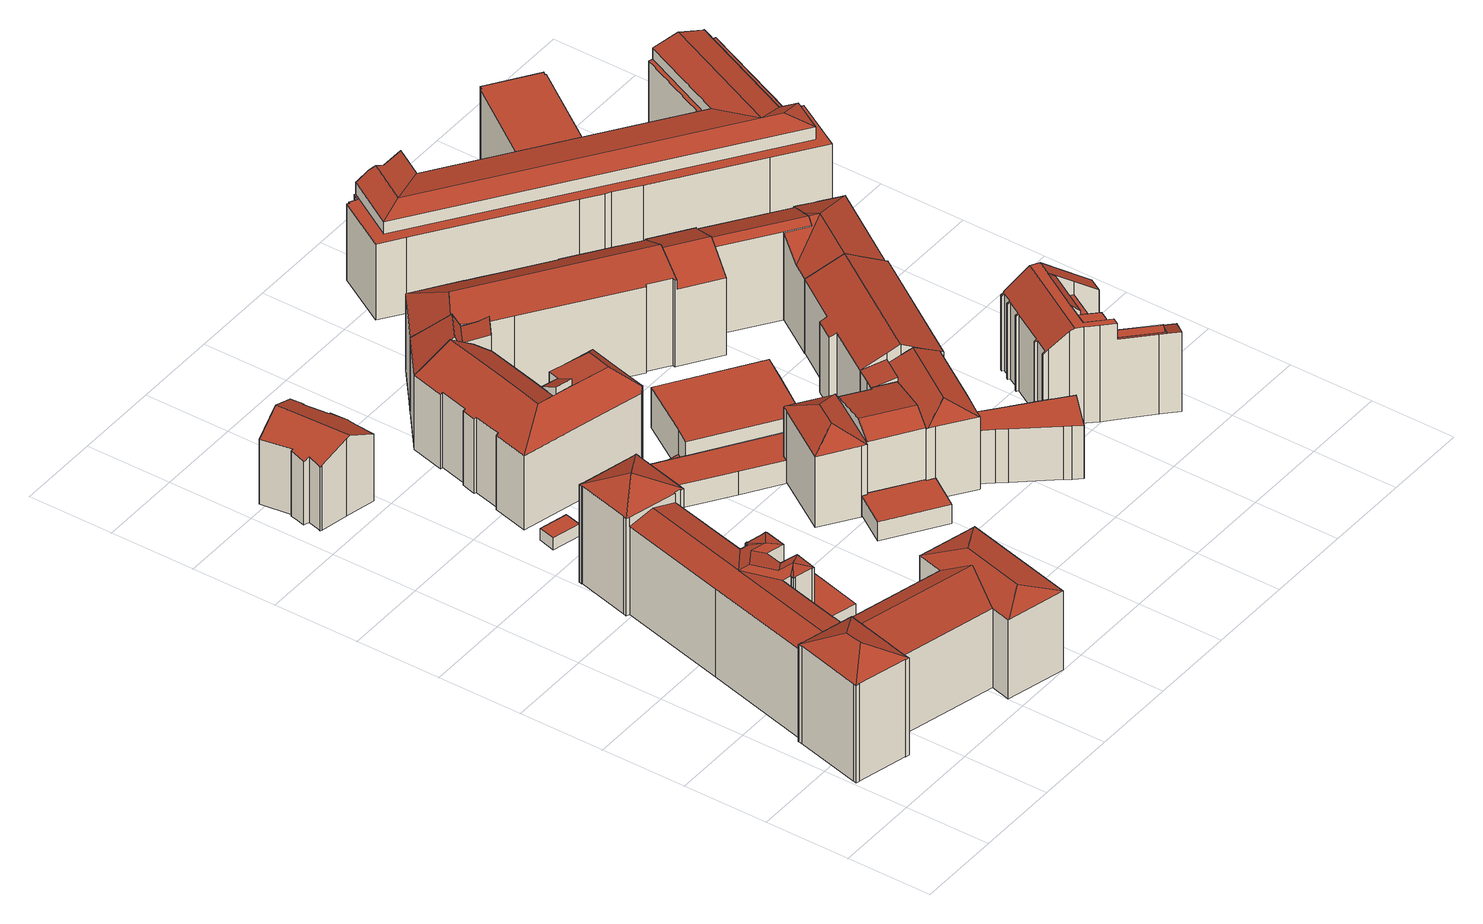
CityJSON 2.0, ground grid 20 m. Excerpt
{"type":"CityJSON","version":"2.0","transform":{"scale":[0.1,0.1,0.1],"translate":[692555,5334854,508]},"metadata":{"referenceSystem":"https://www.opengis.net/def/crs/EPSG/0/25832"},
"CityObjects":{
"building1":{"type":"Building","attributes":{"name":"Wilhelmsgymnasium","Gemeindeschluessel":"09162000","HoeheDach":"536.910","HoeheGrund":"508.669","Methode":"2000","NiedrigsteTraufeDesGebaeudes":"515.970","Geometrietyp2DReferenz":"3000","function":"31001_3020","roofType":"3100","measuredHeight":28.24,"storeysAboveGround":4},"geometry":[{"type":"MultiSurface","lod":"2","boundaries":[[[0,1,2,3]],[[4,5,6,7]],[[8,9,10,11]],[[12,13,14,15]],[[16,17,18,19]],[[19,18,20,21]],[[22,23,24,25]],[[11,10,26,27]],[[28,29,30,31]],[[32,33,34,35]],[[36,37,38,39]],[[40,41,42,43,44,45]],[[46,47,48,49]],[[50,51,52,53,54]],[[15,14,55,56]],[[57,58,59,60]],[[61,62,63,64]],[[65,66,67,24,40]],[[68,69,17,16]],[[70,71,72,73,74]],[[64,75,61]],[[76,77,78,45,44]],[[79,80,81,82]],[[83,84,85,86,87]],[[7,6,88,89]],[[90,91,92]],[[93,94,38,95]],[[12,96,67,66,97,13]],[[98,99,47,46]],[[100,101,102,103]],[[104,65,52,105]],[[89,88,106,107]],[[108,109,110,111]],[[32,112,113,114,33]],[[83,115,100,103,116,117,98,46,49,118,119,57,60,112,32,35,120,121,62,61,122,123,68,16,19,21,124,125,4,7,89,107,126,127,108,111,77,76,128,129,130,131,132,133,22,25,96,12,15,56,134,79,82,94,93,28,31,135,8,11,27,136,137,0,3,138,139,140,84]],[[141,48,47,99,142,143,144]],[[132,145,146,133]],[[9,147,30,29,95,148,10]],[[128,43,42,129]],[[149,150,2,1,151,152,153]],[[60,59,113,112]],[[151,154,148,50,54,152]],[[117,142,99,98]],[[126,107,106,155,156]],[[105,52,51,157]],[[96,25,24,67]],[[57,119,144,58]],[[54,53,40,45,78,152]],[[94,82,81,39,38]],[[116,158,142,117]],[[49,48,141,118]],[[134,159,80,79]],[[160,150,149,161]],[[162,163,164,87,86,165,90,92,166]],[[36,39,81,80,159,55,14,13,97,104,105,157]],[[123,167,69,68]],[[131,130,41,168]],[[127,169,109,108]],[[170,69,167,171,75,64,63]],[[172,173,174,161,149,153,175]],[[21,20,176,124]],[[124,176,177,125]],[[139,138,162,166]],[[163,174,178,164]],[[157,51,37,36]],[[162,138,3,2,150,160]],[[76,44,43,128]],[[0,137,179,154,151,1]],[[135,147,9,8]],[[93,95,29,28]],[[148,37,51,50]],[[131,168,145,132]],[[77,111,110,72,71,78]],[[27,26,180,136]],[[121,181,63,62]],[[125,177,5,4]],[[153,152,70,74,182,175]],[[174,173,183,178]],[[70,152,78,71]],[[142,158,102,101,183,173,184,143]],[[122,171,167,123]],[[143,184,114,113,59,58,144]],[[61,75,171,122]],[[56,55,159,134]],[[85,165,86]],[[133,146,23,22]],[[120,35,34,172,175,182]],[[126,156,169,127]],[[140,185,85,84]],[[129,42,41,130]],[[72,110,109,169,156,155,170,63,181,73]],[[115,164,178,183,101,100]],[[95,38,37,148]],[[31,30,147,135]],[[121,120,182,74,73,181]],[[118,141,144,119]],[[165,85,185,91,90]],[[163,162,160,161,174]],[[115,83,87,164]],[[170,177,176,20,18,17,69]],[[52,65,40,53]],[[136,180,179,137]],[[97,66,65,104]],[[140,139,166,92,91,185]],[[148,154,179,180,26,10]],[[103,102,158,116]],[[40,24,23,146,145,168,41]],[[172,34,33,114,184,173]],[[155,106,88,6,5,177,170]]],"semantics":{"surfaces":[{"type":"WallSurface"},{"type":"RoofSurface"},{"type":"GroundSurface"}],"values":[0,0,0,0,0,0,0,0,0,0,0,1,0,1,0,0,0,1,0,0,0,0,0,0,0,1,0,0,0,0,0,0,0,0,2,1,0,1,0,1,0,1,0,0,0,0,0,1,0,0,0,0,0,1,1,0,0,0,1,0,0,0,0,1,0,0,0,0,0,0,1,0,0,0,0,0,1,0,1,1,0,1,0,0,1,0,0,0,0,0,1,0,1,0,0,0,1,1,0,1,1,0,0,0,1,0,1,1,1]}}]},
"building2":{"type":"Building","attributes":{"Gemeindeschluessel":"09162000","HoeheDach":"531.580","HoeheGrund":"511.700","Methode":"2000","NiedrigsteTraufeDesGebaeudes":"527.621","Geometrietyp2DReferenz":"3000","function":"31001_1000","roofType":"3100","measuredHeight":19.88,"storeysAboveGround":4},"geometry":[{"type":"MultiSurface","lod":"2","boundaries":[[[186,187,188,189,190,191]],[[192,193,194,195]],[[196,197,198,199,200,201]],[[202,203,204,205,206,194,193,207,208,209,210,211]],[[212,209,208,213]],[[214,207,193,192]],[[215,216,217,218,219,220,201,200,199,221,191,190,189,222,223,224,225,212,213,214,192,195,226,227,228]],[[217,216,202,211,229,218]],[[230,198,197,196,231,232,229,211,210,233,234,235,188,187,186]],[[216,215,228,204,203,202]],[[189,188,235,222]],[[213,208,207,214]],[[222,235,234,223]],[[233,210,209,212,225,224]],[[223,234,233,224]],[[227,205,204,228]],[[220,219,232,231,196,201]],[[218,229,232,219]],[[206,205,227,226,195,194]],[[221,199,198,230,186,191]]],"semantics":{"surfaces":[{"type":"WallSurface"},{"type":"RoofSurface"},{"type":"GroundSurface"}],"values":[0,0,0,1,0,0,2,0,1,0,0,0,0,0,0,0,0,0,0,0]}}]},
"building3":{"type":"Building","attributes":{"Gemeindeschluessel":"09162000","HoeheDach":"514.569","HoeheGrund":"511.650","Methode":"1000","NiedrigsteTraufeDesGebaeudes":"514.569","Geometrietyp2DReferenz":"3000","function":"31001_2000","roofType":"1000","measuredHeight":2.92},"geometry":[{"type":"MultiSurface","lod":"2","boundaries":[[[236,237,238,239]],[[239,240,241,236]],[[239,238,242,240]],[[240,242,243,241]],[[241,243,237,236]],[[237,243,242,238]]],"semantics":{"surfaces":[{"type":"WallSurface"},{"type":"GroundSurface"},{"type":"RoofSurface"}],"values":[0,1,0,0,0,2]}}]},
"building4":{"type":"Building","attributes":{"Gemeindeschluessel":"09162000","HoeheDach":"535.710","HoeheGrund":"511.310","Methode":"2000","NiedrigsteTraufeDesGebaeudes":"530.030","Geometrietyp2DReferenz":"3000","function":"31001_9998","roofType":"3200","measuredHeight":24.4,"storeysAboveGround":4},"geometry":[{"type":"MultiSurface","lod":"2","boundaries":[[[244,245,246,247,248,249]],[[250,251,252,253]],[[254,255,256,257,258,259,260]],[[261,262,263,264,265,266,267,268]],[[269,270,271,272]],[[273,274,275,276]],[[277,278,279,280,281,282]],[[283,284,285,262,261,286,287,288,289]],[[285,290,291,264,263,262]],[[257,256,292,293]],[[276,275,294,295]],[[280,279,274,273]],[[245,244,296,297,298,299,300,269,272,301,302,303,282,281,280,273,276,295,304,305,259,258,257,293,306,307,308,309,310,311,312,268,267,266,265,313,246]],[[314,315,316,303,302,301]],[[295,294,253,304]],[[317,318,319,320,285,284,283,289,270]],[[311,310,309,308,321,322,288,287]],[[323,324,325]],[[286,261,268,312,311,287]],[[303,316,277,282]],[[326,327,323,325,328,329]],[[298,297,296,330,320,319]],[[291,247,331,264]],[[320,330,249,248,247,291,290,285]],[[324,332,328,325]],[[329,328,332,292,256,255,333]],[[272,271,314,301]],[[252,251,334,254,260,335,253]],[[255,254,334,333]],[[253,335,305,304]],[[244,249,330,296]],[[336,329,333,334,251]],[[332,324,323,327,321,308,307,306,293,292]],[[288,322,321,327,326,329,336,251,250,337,338,289]],[[289,338,337,250,253,294,275,274,279,278,277,316,315,314,271,270]],[[300,299,298,319,318,317,270,269]],[[305,335,260,259]],[[247,246,313,331]],[[331,313,265,264]]],"semantics":{"surfaces":[{"type":"WallSurface"},{"type":"RoofSurface"},{"type":"GroundSurface"}],"values":[0,0,0,0,0,0,0,1,1,0,0,0,2,0,0,1,0,1,0,0,0,0,1,1,0,1,0,1,0,0,0,0,0,1,1,0,0,0,0]}}]},
"building5":{"type":"Building","attributes":{"Gemeindeschluessel":"09162000","HoeheDach":"517.439","HoeheGrund":"512.540","Methode":"1000","NiedrigsteTraufeDesGebaeudes":"517.439","Geometrietyp2DReferenz":"3000","function":"31001_2000","roofType":"1000","measuredHeight":4.9,"storeysAboveGround":1},"geometry":[{"type":"MultiSurface","lod":"2","boundaries":[[[339,340,341,342]],[[343,344,345,346]],[[339,342,347,348,349,350,343,346]],[[345,344,351,352,353,354,341,340]],[[342,341,354,347]],[[348,353,352,349]],[[347,354,353,348]],[[350,351,344,343]],[[346,345,340,339]],[[349,352,351,350]]],"semantics":{"surfaces":[{"type":"WallSurface"},{"type":"GroundSurface"},{"type":"RoofSurface"}],"values":[0,0,1,2,0,0,0,0,0,0]}}]},
"building6":{"type":"Building","attributes":{"Gemeindeschluessel":"09162000","HoeheDach":"517.541","HoeheGrund":"511.560","Methode":"1000","NiedrigsteTraufeDesGebaeudes":"514.630","Geometrietyp2DReferenz":"3000","function":"31001_2000","roofType":"1000","measuredHeight":5.98,"storeysAboveGround":2},"geometry":[{"type":"MultiSurface","lod":"2","boundaries":[[[355,356,357,358]],[[359,360,361,362,363,364]],[[365,366,367,368,369,370,364,363,362,371,372,373,374,375,376,377,378,379,380,381,382,383,384]],[[385,386,384,383,382,387]],[[371,388,389,372]],[[367,390,391,368]],[[372,389,392,373]],[[366,365,393,394,390,367]],[[395,396,380,379,378,397]],[[384,386,393,365]],[[358,398,399,355]],[[375,357,356,376]],[[382,381,380,396,400,387]],[[398,358,357,375,374,373,392]],[[370,369,401,402,359,364]],[[378,377,376,356,355,399,397]],[[368,391,401,369]],[[362,361,388,371]],[[361,360,359,402,401,391,390,394,393,386,385,387,400,396,395,397,399,398,392,389,388]]],"semantics":{"surfaces":[{"type":"RoofSurface"},{"type":"WallSurface"},{"type":"GroundSurface"}],"values":[0,1,2,1,1,1,1,1,1,1,1,1,1,1,1,1,1,1,0]}}]},
"building7":{"type":"Building","attributes":{"Gemeindeschluessel":"09162000","HoeheDach":"534.180","HoeheGrund":"512.709","Methode":"2000","NiedrigsteTraufeDesGebaeudes":"514.170","Geometrietyp2DReferenz":"3000","function":"31001_2000","roofType":"1000","measuredHeight":21.47},"geometry":[{"type":"MultiSurface","lod":"2","boundaries":[[[403,404,405,406]],[[407,408,409,410]],[[411,412,413,414]],[[415,416,404,403]],[[409,408,405,404,416,417]],[[418,417,416,415]],[[419,420,421,422,423,424,425,426,427,428,429,418,415,403,406,430,431]],[[420,432,433,421]],[[414,413,434,435,436,428,427,426,425]],[[424,411,414,425]],[[437,438,433,432,439,440,407,410,436,435,434]],[[429,428,436,410,409,417,418]],[[434,413,412,437]],[[419,439,432,420]],[[424,423,422,421,433,438,437,412,411]],[[431,440,439,419]],[[408,407,440,431,430,406,405]]],"semantics":{"surfaces":[{"type":"WallSurface"},{"type":"RoofSurface"},{"type":"GroundSurface"}],"values":[0,0,1,0,1,0,2,0,0,0,1,0,0,0,0,0,0]}}]},
"building8":{"type":"Building","attributes":{"Gemeindeschluessel":"09162000","HoeheDach":"533.050","HoeheGrund":"512.134","Methode":"2000","NiedrigsteTraufeDesGebaeudes":"530.080","Geometrietyp2DReferenz":"3000","function":"31001_9998","roofType":"3200","measuredHeight":20.92,"storeysAboveGround":4},"geometry":[{"type":"MultiSurface","lod":"2","boundaries":[[[441,442,443,444,445,446,447,448,449,450,451,452,453,454,455,456,457,458,459,460,461,462,463,464,465,466,467,468]],[[469,470,467,466,465,471]],[[472,460,459,473,474]],[[447,475,476,448]],[[477,478,479,463,462,461,480]],[[460,472,480,461]],[[452,451,450,481,482,483]],[[484,477,480,472,474,485]],[[486,487,488,489]],[[490,491,492,493,494,470,469,495]],[[467,470,494,468]],[[449,448,476,496,497,481,450]],[[452,483,498,453]],[[455,499,500,456]],[[501,486,489,500,499,502]],[[489,488,458,457,456,500]],[[444,443,491,490,503,445]],[[504,478,477,484,505]],[[482,481,497,506,473,487,486,501]],[[454,502,499,455]],[[498,483,482,501,502]],[[476,475,505,484,485,496]],[[443,442,441,493,492,491]],[[459,458,488,487,473]],[[507,495,469,471,508,479,478,504,505,509]],[[463,479,508,464]],[[475,509,505]],[[464,508,471,465]],[[503,490,495,507]],[[446,445,503,507,509,475,447]],[[453,498,502,454]],[[496,485,474,473,506,497]],[[468,494,493,441]]],"semantics":{"surfaces":[{"type":"GroundSurface"},{"type":"WallSurface"},{"type":"RoofSurface"}],"values":[0,1,1,1,1,1,1,2,2,2,1,1,1,1,2,1,1,1,2,1,2,2,1,1,2,1,1,1,2,1,1,1,1]}}]},
"building9":{"type":"Building","attributes":{"Gemeindeschluessel":"09162000","HoeheDach":"521.036","HoeheGrund":"510.836","Methode":"1000","NiedrigsteTraufeDesGebaeudes":"521.036","Geometrietyp2DReferenz":"3000","function":"31001_2000","roofType":"1000","measuredHeight":10.2,"storeysAboveGround":2},"geometry":[{"type":"MultiSurface","lod":"2","boundaries":[[[510,511,512,513]],[[514,515,516,510,513,517,518]],[[515,514,518,519,520,521]],[[515,521,522,516]],[[521,520,519,523,512,511,522]],[[516,522,511,510]],[[523,519,518,517,513,512]]],"semantics":{"surfaces":[{"type":"WallSurface"},{"type":"GroundSurface"},{"type":"RoofSurface"}],"values":[0,1,0,0,2,0,0]}}]},
"building10":{"type":"Building","attributes":{"Gemeindeschluessel":"09162000","HoeheDach":"517.686","HoeheGrund":"513.497","Methode":"1000","NiedrigsteTraufeDesGebaeudes":"517.097","Geometrietyp2DReferenz":"3000","function":"31001_2000","roofType":"2100","measuredHeight":4.19},"geometry":[{"type":"MultiSurface","lod":"2","boundaries":[[[524,525,526,527,528,529,530,531]],[[532,526,525,533]],[[532,533,534,535,536,537,538,539]],[[537,529,528,538]],[[539,527,526,532]],[[534,533,525,524,531,535]],[[531,530,529,537,536,535]],[[538,528,527,539]]],"semantics":{"surfaces":[{"type":"RoofSurface"},{"type":"WallSurface"},{"type":"GroundSurface"}],"values":[0,1,2,1,1,1,1,1]}}]},
"building11":{"type":"Building","attributes":{"Gemeindeschluessel":"09162000","HoeheDach":"531.469","HoeheGrund":"512.791","Methode":"2000","NiedrigsteTraufeDesGebaeudes":"530.272","Geometrietyp2DReferenz":"3000","function":"31001_2000","roofType":"2100","measuredHeight":18.68},"geometry":[{"type":"MultiSurface","lod":"2","boundaries":[[[540,541,542,543]],[[541,544,545,546,542]],[[544,547,548,545]],[[540,547,544,541]],[[540,543,549,548,547]],[[542,546,549,543]],[[546,545,548,549]]],"semantics":{"surfaces":[{"type":"WallSurface"},{"type":"RoofSurface"},{"type":"GroundSurface"}],"values":[0,1,0,0,2,0,0]}}]},
"building12":{"type":"Building","attributes":{"Gemeindeschluessel":"09162000","HoeheDach":"525.597","HoeheGrund":"512.129","Methode":"1000","NiedrigsteTraufeDesGebaeudes":"525.597","Geometrietyp2DReferenz":"3000","function":"31001_2000","roofType":"1000","measuredHeight":13.47},"geometry":[{"type":"MultiSurface","lod":"2","boundaries":[[[550,551,552,553]],[[553,552,554,555]],[[441,442,556,557]],[[558,559,560,561,562,442,441,563,564,550,553,555,565]],[[564,566,551,550]],[[563,567,566,564]],[[561,560,568,569]],[[555,554,570,565]],[[558,565,570,571]],[[568,572,571,570,554,552,551,566,567,557,556,573,569]],[[563,441,557,567]],[[558,571,572,559]],[[562,573,556,442]],[[559,572,568,560]],[[561,569,573,562]]],"semantics":{"surfaces":[{"type":"WallSurface"},{"type":"GroundSurface"},{"type":"RoofSurface"}],"values":[0,0,0,1,0,0,0,0,0,2,0,0,0,0,0]}}]},
"building13":{"type":"Building","attributes":{"Gemeindeschluessel":"09162000","HoeheDach":"535.312","HoeheGrund":"510.920","Methode":"2000","NiedrigsteTraufeDesGebaeudes":"530.220","Geometrietyp2DReferenz":"3000","function":"31001_9998","roofType":"3100","measuredHeight":24.39,"storeysAboveGround":4},"geometry":[{"type":"MultiSurface","lod":"2","boundaries":[[[574,575,576,577]],[[578,579,580,581,582,583]],[[584,585,586,587]],[[579,578,588]],[[589,590,591,592,593,594,595]],[[596,597,598,599]],[[600,601,602,603]],[[591,604,605,606,592]],[[580,607,575,574,608,609,610,581]],[[611,612,613,614,615,616,617]],[[599,598,618,619]],[[592,606,620,621,622,623,593]],[[624,625,626,627]],[[628,629,630,631,605,604]],[[619,618,632,633]],[[605,631,634,613,612,621,620,606]],[[614,613,634,635]],[[577,576,597,596]],[[635,634,631,630]],[[636,637,638,639]],[[640,641,642,643]],[[621,612,611]],[[627,626,637,636]],[[628,604,591,590]],[[622,621,611,617,644,645,586,585,632,618,598,597,576,575,607,580,579]],[[635,630,629,628,590,589,595,640,643,624,627,636,639,600,603,646,647,648,610,609,608,574,577,596,599,619,633,584,587,649,650,616,615,614]],[[602,601,638,637,626,625,642,641,594,593,623,622,579,588]],[[583,582,581,610,648,647]],[[587,586,645,649]],[[643,642,625,624]],[[639,638,601,600]],[[650,644,617,616]],[[649,645,644,650]],[[633,632,585,584]],[[595,594,641,640]],[[646,603,602,588,578,583,647]]],"semantics":{"surfaces":[{"type":"WallSurface"},{"type":"RoofSurface"},{"type":"GroundSurface"}],"values":[0,1,0,0,0,0,0,1,0,0,0,0,0,0,0,1,0,0,0,0,0,0,0,0,1,2,1,0,0,0,0,0,0,0,0,0]}}]},
"building14":{"type":"Building","attributes":{"Gemeindeschluessel":"09162000","HoeheDach":"534.390","HoeheGrund":"511.620","Methode":"2000","NiedrigsteTraufeDesGebaeudes":"529.380","Geometrietyp2DReferenz":"3000","function":"31001_9998","roofType":"3100","measuredHeight":22.77,"storeysAboveGround":4},"geometry":[{"type":"MultiSurface","lod":"2","boundaries":[[[651,652,653,654,655,656,657,658,659,660,661,662,663]],[[664,665,652,651,663,666]],[[667,668,669,670]],[[671,670,669,653,652,665]],[[672,673,674,675]],[[676,677,673,672]],[[678,656,655,679]],[[680,681,661,660,659,682]],[[654,683,684,685,679,655]],[[682,659,658,686]],[[687,688,668,667]],[[689,687,667,670,671,665,664,666,690,681,680,682,686,691,678,679,685,684,676,672,675]],[[689,692,688,687]],[[675,674,692,689]],[[669,668,688,692,674,673,677,683,654,653]],[[657,656,678,691,686,658]],[[663,662,661,681,690,666]],[[684,683,677,676]]],"semantics":{"surfaces":[{"type":"RoofSurface"},{"type":"WallSurface"},{"type":"GroundSurface"}],"values":[0,1,1,1,1,1,1,1,1,1,1,2,1,1,0,1,1,1]}}]},
"building15":{"type":"Building","attributes":{"Gemeindeschluessel":"09162000","HoeheDach":"536.440","HoeheGrund":"512.020","Methode":"2000","NiedrigsteTraufeDesGebaeudes":"528.349","Geometrietyp2DReferenz":"3000","function":"31001_9998","roofType":"2100","measuredHeight":24.42,"storeysAboveGround":4},"geometry":[{"type":"MultiSurface","lod":"2","boundaries":[[[693,694,695,696]],[[697,698,699,700,701,702,703,704,705,706]],[[707,708,709,710]],[[711,712,713,714]],[[715,716,717,718]],[[719,720,716,715]],[[721,722,708,707]],[[723,724,725,726,727,728,729,730,717,716,720,731,695,694,732,733,713,712,734,735,736,737,738,739,740,741]],[[742,743,744,726,725,745]],[[741,740,739,746,747,748]],[[749,750,751,752,753]],[[754,755,756]],[[751,750,757,758]],[[759,701,700,756,755,760]],[[727,761,722,721,762,763,764,728]],[[765,738,737,766]],[[767,730,729,768]],[[745,725,724,769]],[[770,735,734,771]],[[766,737,736,772]],[[773,774,775,776,744,743]],[[700,699,756]],[[746,739,738,765]],[[752,751,758,777]],[[702,701,759,778]],[[779,731,720,719]],[[718,717,730,767]],[[780,781,755,754]],[[772,736,735,770]],[[710,709,782,783]],[[784,785,749,753]],[[710,783,786,787,705,704,703,702,778,788,789,790,774,773,743,742,745,769,791,748,747,746,765,766,772,770,771,711,714,792,793,693,696,779,719,715,718,767,768,764,763,762,721,707]],[[788,778,759,760,794,789]],[[791,769,724,723,741,748]],[[777,758,795,796]],[[797,697,706,798,752,777,796]],[[753,752,798,784]],[[744,776,775,799,800,795,758,757,761,727,726]],[[696,695,731,779]],[[705,787,786,783,782,801,785,784,798,706]],[[796,795,800,797]],[[714,713,733,792]],[[790,789,794,802,799,775,774]],[[793,732,694,693]],[[785,801,803,757,750,749]],[[803,801,782,709,708,722,761,757]],[[768,729,728,764]],[[754,756,699,698,780]],[[802,781,780,698,697,797,800,799]],[[794,760,755,781,802]],[[792,733,732,793]],[[771,734,712,711]]],"semantics":{"surfaces":[{"type":"WallSurface"},{"type":"RoofSurface"},{"type":"GroundSurface"}],"values":[0,0,0,0,0,0,0,1,0,0,0,0,1,1,0,0,0,0,0,0,0,0,0,0,0,0,0,0,0,0,1,2,0,0,0,1,0,1,0,0,0,0,0,0,0,1,0,1,0,1,0,0]}}]},
"building16":{"type":"Building","attributes":{"Gemeindeschluessel":"09162000","HoeheDach":"534.550","HoeheGrund":"511.250","Methode":"2000","NiedrigsteTraufeDesGebaeudes":"530.475","Geometrietyp2DReferenz":"3000","function":"31001_9998","roofType":"3100","measuredHeight":23.3},"geometry":[{"type":"MultiSurface","lod":"2","boundaries":[[[804,805,806,807,808,809]],[[810,809,808,811,604]],[[812,806,805,804,813,814,815,816,817,818]],[[604,811,819,816,815,814]],[[820,818,817,821]],[[808,807,822,820,821,819,811]],[[804,809,810,813]],[[816,819,821,817]],[[813,810,604,814]],[[806,812,818,820,822,807]]],"semantics":{"surfaces":[{"type":"WallSurface"},{"type":"RoofSurface"},{"type":"GroundSurface"}],"values":[0,1,2,0,0,1,0,0,0,0]}}]},
"building17":{"type":"Building","attributes":{"Gemeindeschluessel":"09162000","HoeheDach":"534.381","HoeheGrund":"511.270","Methode":"2000","NiedrigsteTraufeDesGebaeudes":"530.232","Geometrietyp2DReferenz":"3000","function":"31001_9998","roofType":"3100","measuredHeight":23.11,"storeysAboveGround":4},"geometry":[{"type":"MultiSurface","lod":"2","boundaries":[[[823,824,825,826,827,828,829,830]],[[831,832,833,834,835,836,837,838,830,829,828,827,839,840,841,842,843,844]],[[835,834,683,654,655,836]],[[838,845,823,830]],[[846,825,824]],[[839,820,847,840]],[[683,677,673,848,849,846,850,654]],[[840,847,851,841]],[[832,673,677,833]],[[655,852,845,838,837,836]],[[843,853,849,844]],[[846,849,853,854,851,847,820,826,825]],[[841,851,854,842]],[[832,831,844,849,848,673]],[[654,850,846,852,655]],[[842,854,853,843]],[[827,826,820,839]],[[846,824,823,845,852]],[[833,677,683,834]]],"semantics":{"surfaces":[{"type":"WallSurface"},{"type":"GroundSurface"},{"type":"RoofSurface"}],"values":[0,1,0,0,2,0,2,0,0,0,0,2,0,0,2,0,0,2,0]}}]},
"building18":{"type":"Building","attributes":{"Gemeindeschluessel":"09162000","HoeheDach":"534.860","HoeheGrund":"510.677","Methode":"2000","NiedrigsteTraufeDesGebaeudes":"530.010","Geometrietyp2DReferenz":"3000","function":"31001_9998","roofType":"2100","measuredHeight":24.18,"storeysAboveGround":5},"geometry":[{"type":"MultiSurface","lod":"2","boundaries":[[[855,856,857,858]],[[859,860,861,862]],[[863,864,865,866,867]],[[868,869,870,871,872]],[[873,874,875,876]],[[877,878,879,880,881,882]],[[883,867,881,880]],[[884,885,886,887]],[[865,888,889,890]],[[891,892,893,894]],[[863,895,864]],[[896,897,898,899,875,874,900,901,902,903,904,905,886,885,855,858]],[[906,907,898,897,889,888,908]],[[887,886,905,909]],[[864,895,910,865]],[[911,912,913,914]],[[858,857,890,896]],[[915,916,917,918]],[[919,920,892,891]],[[884,868,872,856,855,885]],[[921,910,895,922]],[[879,878,923,924]],[[876,875,899,925]],[[926,906,908,927,928,929]],[[922,895,863,930]],[[928,927,910,921]],[[931,901,900,932]],[[933,904,903,934]],[[935,936,920,919]],[[918,917,936,935]],[[925,899,898,907]],[[865,890,857,866]],[[894,893,937,938]],[[877,882,870,869]],[[939,902,901,931]],[[867,866,871,870,882,881]],[[934,903,902,939]],[[940,941,924,923]],[[926,929,942,943]],[[879,924,941,937,893,892,920,936,917,916,944,913,912,861,860,942,929,928,921,922,930,883,880]],[[945,944,916,915]],[[910,927,908,888,865]],[[914,913,944,945]],[[943,942,860,859]],[[938,937,941,940]],[[909,905,904,933]],[[857,856,872,871,866]],[[862,861,912,911]],[[930,863,867,883]],[[932,900,874,873]],[[878,877,869,868,884,887,909,933,934,939,931,932,873,876,925,907,906,926,943,859,862,911,914,945,915,918,935,919,891,894,938,940,923]],[[896,890,889,897]]],"semantics":{"surfaces":[{"type":"WallSurface"},{"type":"RoofSurface"},{"type":"GroundSurface"}],"values":[0,0,1,0,0,0,0,0,1,0,1,1,0,0,1,0,0,0,0,0,0,0,0,0,0,0,0,0,0,0,0,1,0,0,0,1,0,0,0,1,0,1,0,0,0,0,1,0,0,0,2,0]}}]},
"building19":{"type":"Building","attributes":{"Gemeindeschluessel":"09162000","HoeheDach":"529.788","HoeheGrund":"512.010","Methode":"1000","NiedrigsteTraufeDesGebaeudes":"529.788","Geometrietyp2DReferenz":"3000","function":"31001_9998","roofType":"1000","measuredHeight":17.78,"storeysAboveGround":2},"geometry":[{"type":"MultiSurface","lod":"2","boundaries":[[[946,947,948,949]],[[950,951,952,953]],[[954,955,956,957]],[[958,959,948,947]],[[960,961,962,963]],[[963,962,964,965]],[[966,967,968,969]],[[960,970,971,961]],[[950,953,971,970]],[[968,955,954,969]],[[972,959,958,973]],[[965,964,967,966]],[[952,951,972,973]],[[946,949,974,975]],[[972,951,950,970,960,963,965,966,969,954,957,974,949,948,959]],[[967,964,962,961,971,953,952,973,958,947,946,975,956,955,968]],[[956,975,974,957]]],"semantics":{"surfaces":[{"type":"WallSurface"},{"type":"GroundSurface"},{"type":"RoofSurface"}],"values":[0,0,0,0,0,0,0,0,0,0,0,0,0,0,1,2,0]}}]}
},
"vertices":[
[221,459,7],[221,459,231],[183,307,231],[183,307,7],[356,905,7],[356,905,255],[355,905,255],[355,905,7],[244,444,7],[244,444,231],[239,445,231],[239,445,7],[330,573,7],[330,573,80],[330,574,80],[330,574,7],[221,948,7],[221,948,254],[221,947,255],[221,947,7],[350,915,255],[350,915,7],[322,578,7],[322,578,231],[328,576,231],[328,576,7],[240,451,231],[240,451,7],[286,433,7],[286,433,231],[286,434,231],[286,434,7],[49,298,7],[49,298,254],[57,296,254],[57,296,7],[306,484,80],[306,484,231],[293,436,231],[293,436,80],[294,552,237],[275,589,231],[274,584,231],[274,583,231],[274,581,231],[273,581,231],[133,96,7],[133,96,254],[15,126,254],[15,126,7],[237,480,237],[264,495,231],[274,535,231],[257,561,237],[208,530,247],[436,548,80],[436,548,7],[9,135,7],[9,135,254],[48,289,254],[48,289,7],[180,818,7],[178,810,7],[178,810,254],[180,818,254],[316,524,231],[328,573,231],[327,574,231],[213,950,7],[213,950,254],[244,793,247],[301,778,231],[301,778,254],[186,807,254],[186,807,231],[180,818,255],[274,581,7],[254,586,7],[254,586,231],[295,434,7],[295,434,80],[295,435,80],[295,435,7],[402,36,7],[541,1,7],[541,1,208],[403,36,208],[402,36,208],[324,781,255],[324,781,7],[523,222,227],[606,264,208],[469,299,208],[292,432,7],[293,436,7],[292,432,231],[327,574,7],[328,573,80],[132,95,7],[132,95,254],[154,149,7],[154,149,254],[142,102,254],[142,102,7],[316,524,80],[274,535,80],[325,781,254],[325,781,7],[316,776,7],[316,776,255],[302,780,255],[302,780,7],[47,289,7],[47,289,254],[49,297,254],[414,83,7],[143,101,7],[141,93,7],[15,125,7],[7,127,7],[122,552,7],[186,808,7],[212,942,7],[211,942,7],[350,916,7],[358,914,7],[323,773,7],[315,775,7],[274,583,7],[274,584,7],[275,589,7],[280,588,7],[280,587,7],[322,577,7],[400,407,7],[245,445,7],[241,451,7],[242,454,7],[453,239,7],[468,299,7],[607,264,7],[15,125,254],[141,93,254],[90,175,288],[7,127,254],[280,587,231],[322,577,231],[245,445,231],[273,470,237],[174,267,231],[184,307,231],[222,459,231],[180,537,247],[116,281,247],[241,454,231],[323,774,254],[323,773,254],[264,495,80],[143,101,254],[400,407,80],[184,307,208],[174,267,221],[453,239,208],[491,187,221],[414,83,208],[486,74,227],[468,299,208],[211,942,254],[280,588,231],[315,775,254],[268,862,289],[212,942,255],[57,296,253],[184,264,253],[184,264,221],[57,296,231],[350,916,254],[358,914,255],[155,148,208],[242,454,231],[241,451,231],[186,808,254],[122,552,231],[155,148,253],[100,216,288],[607,264,208],
[13,1481,197],[18,1499,199],[22,1518,202],[22,1518,37],[18,1499,37],[13,1481,37],[156,1584,37],[156,1584,204],[166,1528,200],[166,1528,37],[17,1443,198],[19,1450,199],[26,1477,203],[26,1477,37],[19,1450,37],[17,1443,37],[156,1412,207],[169,1466,199],[175,1491,196],[169,1527,199],[167,1527,199],[160,1585,202],[155,1615,204],[97,1605,232],[90,1604,236],[95,1426,236],[97,1605,37],[155,1615,37],[160,1585,37],[169,1466,37],[156,1412,37],[95,1426,37],[86,1428,37],[20,1442,37],[19,1442,37],[18,1479,37],[27,1517,37],[17,1592,37],[86,1603,37],[90,1604,37],[167,1527,37],[169,1527,37],[175,1491,37],[86,1428,232],[18,1479,199],[19,1442,199],[20,1442,200],[86,1603,234],[17,1592,201],[27,1517,204],
[304,1014,36],[304,1014,66],[237,1031,66],[237,1031,36],[247,1070,36],[314,1053,36],[247,1070,66],[314,1053,66],
[578,1054,33],[601,1145,33],[616,1204,33],[616,1204,221],[601,1145,221],[578,1054,221],[421,1413,276],[425,1412,273],[421,1413,271],[342,1445,221],[488,1456,277],[488,1456,276],[499,1444,247],[499,1444,33],[488,1456,33],[487,1458,33],[487,1458,276],[489,1165,229],[491,1172,221],[491,1173,221],[506,1232,221],[506,1232,33],[491,1173,33],[491,1172,33],[489,1165,33],[259,1117,33],[259,1117,221],[280,1200,221],[280,1200,33],[310,1298,33],[310,1298,224],[327,1365,224],[327,1365,33],[296,1265,221],[301,1284,221],[305,1299,221],[305,1299,33],[301,1284,33],[296,1265,33],[437,1129,276],[477,1119,276],[532,1105,276],[488,1165,229],[448,1175,228],[450,1183,220],[354,1150,276],[546,1159,276],[547,1163,276],[458,1410,247],[458,1410,33],[322,1366,221],[322,1366,33],[573,1051,33],[568,1048,33],[557,1042,33],[463,1066,33],[423,1076,33],[285,1199,33],[291,1223,33],[301,1264,33],[342,1445,33],[435,1521,33],[458,1409,33],[471,1393,33],[495,1364,33],[465,1243,33],[450,1183,33],[448,1175,33],[488,1165,33],[535,1224,33],[285,1199,224],[291,1223,224],[301,1264,224],[423,1076,221],[463,1066,221],[557,1042,221],[568,1048,229],[495,1364,221],[465,1243,221],[471,1393,220],[458,1409,220],[449,1402,220],[449,1402,256],[471,1393,241],[449,1402,246],[438,1407,264],[573,1051,225],[535,1224,221],[458,1409,246],[431,1409,276],[431,1409,277],[435,1521,221],[431,1409,269],[383,1263,276],[368,1204,276],
[625,514,45],[625,514,94],[674,588,94],[674,588,45],[806,501,45],[806,501,94],[756,426,94],[756,426,45],[684,581,45],[687,585,45],[791,515,45],[789,512,45],[789,512,94],[791,515,94],[687,585,94],[684,581,94],
[576,947,66],[600,983,66],[492,1010,66],[475,1014,66],[467,920,95],[478,959,95],[482,971,95],[482,971,36],[478,959,36],[467,920,36],[778,727,36],[741,751,36],[686,787,36],[679,776,36],[594,833,36],[529,877,36],[463,977,36],[467,998,36],[472,1015,36],[475,1014,36],[492,1010,36],[600,983,36],[576,947,36],[575,947,36],[576,946,36],[781,810,36],[756,773,36],[751,767,36],[752,767,36],[786,741,36],[752,767,95],[786,741,95],[751,767,95],[463,977,95],[467,998,95],[686,787,95],[679,776,95],[472,1015,95],[778,727,95],[741,751,95],[576,946,95],[781,810,95],[575,947,95],[475,1014,95],[576,947,95],[756,773,95],[594,833,95],[529,877,95],
[506,1435,47],[506,1435,249],[523,1415,256],[523,1415,47],[540,1403,62],[540,1403,262],[494,1365,262],[494,1365,62],[489,1165,246],[499,1206,222],[459,1216,222],[448,1175,246],[499,1444,47],[499,1444,245],[458,1410,245],[458,1410,47],[550,1282,47],[535,1224,47],[506,1232,47],[505,1230,47],[499,1206,47],[489,1165,47],[448,1175,47],[459,1216,47],[465,1241,47],[495,1364,47],[494,1365,47],[540,1403,47],[585,1372,47],[535,1224,62],[506,1232,62],[459,1216,62],[465,1241,62],[495,1364,62],[499,1206,62],[505,1230,62],[550,1282,62],[585,1372,62],
[926,511,41],[893,462,41],[883,447,41],[882,448,41],[806,501,41],[791,510,41],[789,512,41],[791,515,41],[687,584,41],[687,585,41],[684,582,41],[684,581,41],[674,588,41],[592,643,41],[679,776,41],[686,787,41],[688,785,41],[778,727,41],[771,714,41],[830,673,41],[833,678,41],[879,647,41],[880,646,41],[915,698,41],[941,681,41],[962,667,41],[964,666,41],[1009,636,41],[962,667,249],[964,666,248],[941,681,238],[830,673,226],[771,714,221],[771,714,226],[789,512,223],[791,515,225],[879,647,225],[879,647,224],[880,646,224],[833,678,225],[687,585,221],[684,582,221],[684,581,221],[818,554,248],[714,625,248],[703,712,250],[778,727,222],[778,727,221],[688,785,223],[882,448,225],[883,447,224],[893,462,224],[926,511,224],[1009,636,224],[867,525,249],[687,584,224],[687,584,221],[674,588,221],[679,776,221],[686,787,221],[669,659,250],[592,643,221],[806,501,225],[818,554,224],[790,513,224],[714,625,221],[791,510,225],[915,698,224],[789,512,224],
[600,983,28],[600,983,130],[678,1105,130],[678,1105,28],[851,912,28],[781,810,28],[575,947,28],[886,966,28],[887,965,28],[887,965,130],[851,912,130],[781,810,130],[575,947,130],[886,966,130],
[800,694,97],[830,673,96],[833,678,95],[846,697,91],[786,741,91],[778,727,94],[771,715,97],[771,714,97],[833,678,55],[830,673,55],[800,694,55],[771,714,55],[771,715,55],[778,727,55],[786,741,55],[846,697,55],
[880,646,48],[880,646,235],[833,678,223],[833,678,48],[915,698,235],[868,729,223],[846,697,223],[915,698,48],[868,729,48],[846,697,48],
[1055,406,41],[1055,406,176],[1068,395,176],[1068,395,41],[1101,367,176],[1101,367,41],[893,462,176],[926,511,176],[1030,298,41],[1015,316,41],[1004,330,41],[934,413,41],[917,434,41],[954,488,41],[974,472,41],[1045,313,41],[974,472,176],[954,488,176],[1004,330,176],[934,413,176],[1045,313,176],[1030,298,176],[1015,316,176],[917,434,176],
[644,1540,29],[644,1540,223],[643,1537,225],[643,1537,29],[486,1459,273],[546,1506,273],[546,1608,223],[544,1609,222],[476,1554,222],[435,1521,222],[811,1425,29],[811,1425,223],[913,1354,223],[913,1354,29],[486,1459,253],[866,1176,29],[953,1117,29],[953,1117,224],[866,1176,224],[866,1176,248],[863,1178,248],[863,1178,29],[674,1516,29],[674,1516,225],[699,1498,225],[699,1498,29],[499,1444,29],[499,1444,251],[487,1458,253],[487,1458,29],[989,1170,255],[1001,1188,266],[914,1248,266],[614,1561,223],[614,1561,29],[546,1608,29],[544,1609,29],[963,1321,222],[963,1321,223],[1050,1260,224],[1050,1260,29],[963,1321,29],[960,1323,29],[960,1323,222],[808,1422,225],[808,1422,29],[915,1250,265],[956,1311,229],[915,1250,273],[914,1248,273],[813,1213,29],[813,1213,248],[585,1372,248],[585,1372,29],[989,1170,29],[1001,1188,29],[1016,1211,29],[1016,1211,253],[810,1423,224],[810,1423,29],[1046,1256,226],[1046,1256,29],[523,1415,29],[523,1415,248],[506,1435,250],[506,1435,29],[864,1184,29],[864,1184,250],[817,1216,250],[817,1216,29],[957,1320,224],[912,1352,224],[486,1459,29],[435,1521,29],[476,1554,29],[912,1352,29],[957,1320,29],
[883,719,231],[915,698,250],[939,682,264],[1113,941,264],[1043,989,222],[971,883,222],[966,886,219],[957,892,214],[927,847,214],[935,840,219],[939,837,222],[868,730,222],[868,729,222],[883,719,36],[915,698,36],[868,729,36],[964,666,36],[964,666,249],[941,681,263],[941,681,36],[939,682,36],[1184,894,36],[1184,894,222],[1189,890,219],[1189,890,36],[1137,925,36],[1137,925,250],[971,883,36],[1043,989,36],[935,840,36],[939,837,36],[927,847,36],[1115,940,263],[1115,940,36],[1113,941,36],[957,892,36],[1009,636,36],[1009,636,223],[1016,631,36],[868,730,36],[966,886,36],[1016,631,219],
[1207,604,40],[1207,604,234],[1202,607,229],[1202,607,40],[1261,419,258],[1261,419,210],[1350,332,210],[1350,332,209],[1369,313,209],[1369,313,40],[1350,332,40],[1261,419,40],[1260,420,40],[1260,420,258],[1391,536,40],[1391,536,204],[1374,506,203],[1374,506,40],[1186,568,40],[1186,568,234],[1181,571,229],[1181,571,40],[1222,629,40],[1222,629,234],[1217,632,229],[1217,632,40],[1210,608,40],[1210,608,234],[1374,546,40],[1374,546,218],[1120,452,236],[1123,450,239],[1156,422,277],[1162,415,284],[1275,605,284],[1227,634,235],[1225,633,234],[1220,637,229],[1205,611,229],[1189,572,234],[1183,575,229],[1142,493,234],[1137,496,229],[1134,492,229],[1139,489,234],[1121,457,234],[1115,460,229],[1114,458,229],[1113,456,229],[1162,415,40],[1176,402,40],[1176,402,284],[1156,422,40],[1115,460,40],[1114,458,40],[1113,456,40],[1292,553,210],[1292,553,269],[1231,450,269],[1231,450,258],[1231,450,210],[1309,294,210],[1309,294,236],[1349,330,210],[1276,562,284],[1217,463,284],[1320,265,242],[1300,285,242],[1294,593,284],[1294,593,40],[1275,605,40],[1227,634,40],[1121,457,40],[1139,489,40],[1220,637,40],[1225,633,40],[1123,450,40],[1137,496,40],[1142,493,40],[1134,492,40],[1179,399,40],[1198,379,40],[1198,379,284],[1179,399,284],[1217,463,258],[1320,265,40],[1205,611,40],[1232,369,210],[1232,369,236],[1326,534,243],[1326,534,40],[1260,421,210],[1326,533,210],[1326,533,40],[1260,421,40],[1300,285,40],[1287,297,40],[1224,355,40],[1120,452,40],[1183,575,40],[1189,572,40],[1287,297,242],[1187,412,284],[1187,412,258],[1232,369,258],[1260,421,258],[1224,355,284],[1232,369,284],[1326,533,243],[1224,355,243],[1292,553,271],
[1157,1053,32],[1168,1069,32],[1187,1095,32],[1187,1095,250],[1168,1069,265],[1157,1053,255],[1108,1087,255],[1000,1187,265],[1204,1119,32],[1108,1087,32],[989,1170,32],[1000,1187,32],[1016,1211,32],[1046,1256,32],[1216,1137,32],[1016,1211,251],[1216,1137,225],[1046,1256,225],[1204,1119,235],
[1157,1053,254],[1169,1070,264],[1183,1091,252],[1187,1095,249],[1187,1095,33],[1183,1091,33],[1169,1070,33],[1157,1053,33],[1210,934,33],[1184,894,33],[1137,925,33],[1115,940,33],[1113,941,33],[1043,989,33],[1070,1029,33],[1108,1087,33],[1216,1137,33],[1220,1142,33],[1227,1137,33],[1254,1117,33],[1263,1111,33],[1308,1079,33],[1108,1087,254],[1189,1055,264],[1220,1142,222],[1210,934,222],[1308,1079,222],[1140,982,264],[1227,1137,222],[1070,1029,222],[1263,1111,222],[1254,1117,222],
[881,1861,224],[881,1861,253],[840,1793,253],[840,1793,224],[1469,1332,27],[1469,1332,220],[1498,1315,220],[1498,1315,27],[1423,1233,251],[1405,1297,269],[1365,1325,269],[738,1765,269],[677,1757,251],[812,1853,27],[783,1870,27],[783,1870,263],[796,1862,269],[812,1853,265],[1342,1451,27],[1342,1451,224],[1343,1454,224],[1343,1454,27],[751,1876,27],[747,1879,27],[747,1879,220],[749,1877,220],[749,1877,251],[751,1876,251],[677,1757,220],[886,1861,27],[886,1861,224],[848,1797,224],[848,1797,27],[1494,1619,269],[1440,1643,253],[1349,1436,253],[641,1752,27],[641,1752,220],[713,1873,220],[713,1873,27],[1466,1306,251],[1349,1436,224],[1440,1643,224],[1431,1647,224],[1346,1453,224],[1194,1555,224],[1141,1592,224],[1137,1595,224],[1127,1601,224],[1082,1633,224],[1031,1669,224],[1547,1596,27],[1431,1647,27],[1547,1596,251],[1031,1669,27],[1433,1329,251],[1430,1198,27],[1430,1198,220],[1323,1273,220],[1323,1273,27],[1049,1466,27],[1049,1466,220],[1038,1473,220],[1038,1473,27],[694,1715,27],[694,1715,220],[1433,1329,220],[1466,1306,220],[738,1864,27],[738,1864,220],[1346,1453,27],[1574,1584,27],[1549,1595,251],[1549,1595,220],[1574,1584,220],[1423,1233,220],[1141,1592,27],[1194,1555,27],[1082,1633,27],[1127,1601,27],[993,1505,27],[993,1505,220],[719,1870,220],[719,1870,27],[1137,1595,27],[721,1874,27],[721,1874,220],[1465,1335,220],[1465,1335,27],[1104,1427,220],[1104,1427,27],
[1172,1870,218],[1176,1877,218],[1176,1877,40],[1172,1870,40],[1147,1598,40],[1284,1792,40],[1284,1792,218],[1147,1598,218],[1036,1676,40],[1036,1676,218],[1033,1678,218],[1033,1678,40],[1287,1800,218],[1287,1800,40],[1140,1592,40],[1140,1592,218],[1137,1595,218],[1137,1595,40],[1127,1601,218],[1127,1601,40],[1082,1633,40],[1082,1633,218],[1031,1669,218],[1031,1669,40],[1145,1599,40],[1145,1599,218],[1282,1794,40],[1282,1794,218],[1170,1872,40],[1170,1872,218]
]}
